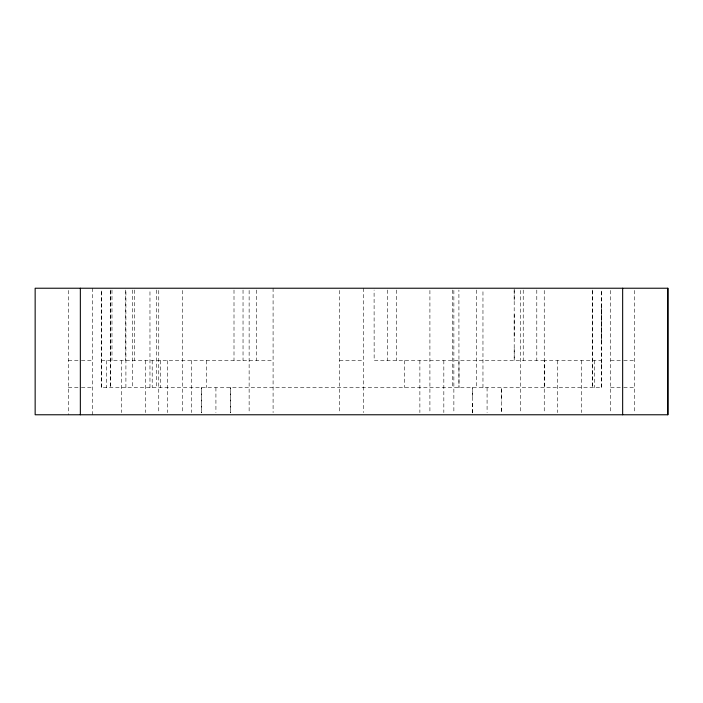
<?xml version="1.0" encoding="UTF-8"?>
<svg xmlns="http://www.w3.org/2000/svg" width="703" height="703" viewBox="0 0 703 703"><rect width="100%" height="100%" fill="white"/><g stroke="black" fill="none" stroke-linecap="round" stroke-linejoin="round"><path stroke-width="0.53" stroke-dasharray="3.52 2.64" d="M101.399 387.652L101.408 290.04L101.399 387.652L601.601 387.652L601.601 290.04L601.601 387.652M125.907 387.652L125.916 290.04M149.967 387.652L149.967 290.04M472.618 412.96L472.618 401.211M472.618 396.694L472.618 387.652L472.618 412.758M482.961 387.652L482.961 290.04M501.538 407.995L501.538 412.837L501.538 387.652L501.538 401.211M514.201 348.486L514.201 360.542L514.192 288.23M514.192 336.438L514.201 312.334M514.192 300.278L514.192 290.418M68.367 360.542L79.263 360.542M81.416 360.542L92.321 360.542M101.399 360.542L273.089 360.542M339.523 360.542L363.477 360.542M544.245 360.542L374.154 360.542L374.093 290.04M610.679 360.542L621.584 360.542M623.737 360.542L634.633 360.542M68.367 387.652L79.263 387.652M81.416 387.652L92.321 387.652M610.679 387.652L621.584 387.652M623.737 387.652L634.633 387.652M601.592 367.317L601.592 360.542L544.746 360.542L544.746 387.652M634.633 290.418L634.633 412.599M610.679 290.418L610.679 412.599M601.601 306.306L601.601 342.458M594.457 360.542L594.457 387.652M581.574 360.542L581.574 412.599M557.628 360.542L557.628 412.599M544.245 290.418L544.245 412.599M536.793 290.04L536.793 360.542M523.234 290.04L523.234 360.542M520.299 290.418L520.299 412.599M487.082 387.652L487.082 412.599M476.572 290.04L476.572 387.652M458.971 360.542L458.971 387.652L458.901 290.04M453.866 290.418L453.866 412.599M452.512 290.04L452.512 387.652M443.83 360.542L443.83 412.599M429.911 290.418L429.911 412.599M419.876 360.542L419.876 412.599M404.735 360.542L404.735 387.652M396.694 290.04L396.694 360.542M387.652 290.04L387.652 360.542M363.477 288.23L363.477 412.599M339.523 290.418L339.523 412.599M273.089 288.23L273.089 412.599M256.595 290.04L256.595 360.542M249.134 290.418L249.134 412.599M243.036 290.04L243.036 360.542M234.002 290.04L234.002 360.542M215.918 387.652L215.926 412.599M206.427 360.542L206.427 387.652M191.295 360.542L191.295 412.599M182.701 290.418L182.701 412.599M167.34 360.542L167.34 412.599M160.512 360.542L160.512 387.652M158.755 290.418L158.755 412.599M156.356 290.04L156.356 387.652M152.2 360.542L152.2 387.652M145.372 360.542L145.372 412.599M134.572 290.04L134.572 360.542M132.305 290.04L132.305 387.652M125.538 290.04L125.538 360.542M121.426 360.542L121.426 412.599M111.979 290.04L111.979 360.542M106.285 360.542L106.285 387.652M92.321 288.23L92.321 414.77M68.367 290.418L68.367 414.77M110.441 290.04L110.441 387.652L110.433 290.04M201.462 387.652L201.462 412.837L201.462 387.652M230.382 387.652L230.382 412.837L230.382 387.652M592.559 290.04L592.559 387.652L592.559 290.04"/><path stroke-width="1.05" d="M80.344 288.23L80.344 414.77M622.656 288.23L622.656 414.77M667.85 414.77L667.85 288.23L35.15 288.23L35.15 414.77L667.85 414.77L667.85 288.23"/></g></svg>
